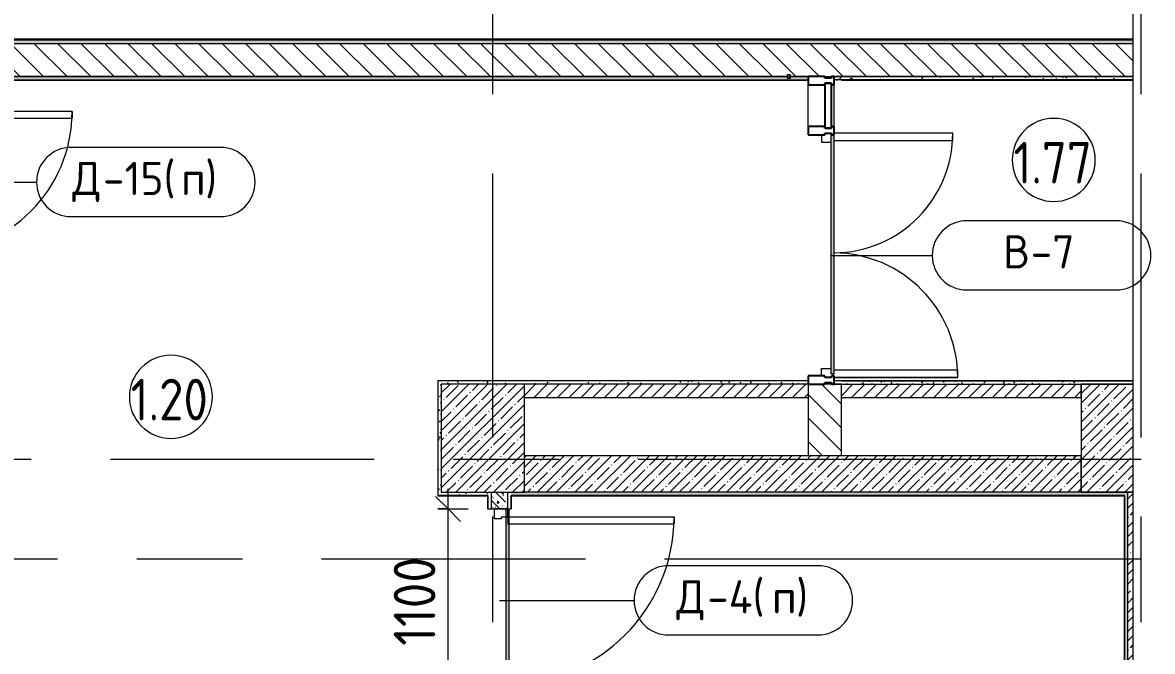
# Model space of a CAD drawing. Header units: millimetres. Extents: x 35848 to 85156, y -2706 to 28205.
# Drawn here: x 77832 to 84628, y 9943 to 13725 of the extents above; entities that cross this region are included whole.
import ezdxf

# ---------------------------------------------------------------- set-up
doc = ezdxf.new("R2010")
doc.units = ezdxf.units.MM
doc.linetypes.add('Осевая', pattern=[3175, 635, -476.25, 1587.5, -476.25])
for name, color, linetype, lineweight in [('A-ANNO-DIMS', 7, 'Continuous', 9), ('A-ANNO-DIMS-100', 7, 'Continuous', 9), ('A-AREA-IDEN', 7, 'Continuous', 9), ('A-DETL-GENF', 7, 'Continuous', 9), ('A-DOOR-IDEN', 7, 'Continuous', 9), ('A-GLAZ-CURT', 7, 'Continuous', 9), ('A-GLAZ-CURT-1', 7, 'Continuous', 25), ('A-GLAZ-CWMG', 7, 'Continuous', 9), ('A-GLAZ-CWMG-1', 7, 'Continuous', 25), ('A-WALL', 7, 'Continuous', 9), ('I-WALL', 7, 'Continuous', 9), ('S-COLS', 7, 'Continuous', 9), ('Ограждение', 7, 'Continuous', 9), ('Оси', 7, 'Continuous', 9), ('Оси-2', 7, 'Осевая', 9), ('Поручни', 7, 'Continuous', 9)]:
    doc.layers.add(name, color=color, linetype=linetype, lineweight=lineweight)
for name, color, linetype, lineweight, true_color in [('A-DOOR-1', 1, 'Continuous', 9, 0xff0000), ('A-DOOR-2', 1, 'Continuous', 13, 0xff0000), ('A-DOOR-FRAM-1', 1, 'Continuous', 13, 0xff0000), ('A-WALL-1', 7, 'Continuous', 9, 0x3c3c3c), ('A-WALL-FNSH-1', 7, 'Continuous', 9, 0x3c3c3c)]:
    doc.layers.add(name, color=color, linetype=linetype, lineweight=lineweight, true_color=true_color)
doc.styles.add('GOST Common', font='GOST_Common.ttf', dxfattribs={"height": 200})
doc.styles.add('GOST Common_1', font='GOST_Common.ttf', dxfattribs={"width": 0.9, "height": 250})
doc.styles.add('ISOCPEUR', font='isocpeur.ttf', dxfattribs={"width": 0.9, "height": 250})
doc.dimstyles.new('ISO-2_5_0_9К_БОЛЬШОЙ', dxfattribs={"dimscale": 304.8, "dimtxt": 248.995294, "dimasz": 0.492126, "dimexe": 0.393701, "dimexo": 0.984252, "dimgap": 0, "dimtad": 1, "dimdec": 0, "dimrnd": 10, "dimzin": 0, "dimdsep": 46, "dimtxsty": 'ISOCPEUR', "dimblk1": 'OBLIQUE', "dimblk2": 'OBLIQUE', "dimsah": 1, "dimcen": 0.09, "dimdle": 0.393701, "dimazin": 0, "dimtfac": 1, "dimtdec": 4, "dimtix": 1, "dimtmove": 0, "dimatfit": 3, "dimfxl": 1, "dimtvp": 1, "dimtolj": 1, "dimtzin": 0, "dimarcsym": 2})
pattern_1 = [(45, (0, 0), (-57.02463, 57.02463), []), (45, (57.025, 0), (-57.02463, 57.02463), [100.806, -20.161, 3.353, -16.808])]
pattern_2 = [(135, (0, 0), (-70.71068, -70.71068), [])]
pattern_3 = [(0, (0, 0), (121.92, 30.48), [10.058, -81.382, 10.058, -81.382, -487.68]), (0, (0, 0), (121.92, 30.48), [-182.88, 10.058, -172.822, 10.058, -81.382, -213.36]), (0, (0, 0), (121.92, 30.48), [-457.2, 10.058, -50.902, 10.058, -142.342]), (120, (45.72, 15.24), (-87.356454, 90.345817), [10.058, -81.382, 10.058, -81.382, -487.68]), (120, (45.72, 15.24), (-87.356454, 90.345817), [-182.88, 10.058, -172.822, 10.058, -81.382, -213.36]), (120, (45.72, 15.24), (-87.356454, 90.345817), [-457.2, 10.058, -50.902, 10.058, -142.342]), (240, (60.96, 76.2), (-34.563546, -120.825817), [10.058, -81.382, 10.058, -81.382, -487.68]), (240, (60.96, 76.2), (-34.563546, -120.825817), [-182.88, 10.058, -172.822, 10.058, -81.382, -213.36]), (240, (60.96, 76.2), (-34.563546, -120.825817), [-457.2, 10.058, -50.902, 10.058, -142.342])]

# ---------------------------------------------------------------- blocks, each defined once
blk = doc.blocks.new('Системная панель - Стекло - 40мм-22736316-План заполнения и маркировки дверных проемов 1 этажа в осях 12-23')
at = {"layer": 'A-GLAZ-CURT-1'}
for p, q in [((135, 0), (-135, 0)), ((-135, 0), (-135, -40)), ((135, -40), (135, 0)), ((-135, -40), (135, -40))]:
    blk.add_line(p, q, dxfattribs=at)
blk = doc.blocks.new('Прямоугольный импост - Импост структурный с накладкой - 160мм Темный-32274872-План заполнения и маркировки дверных проемов 1 этажа в осях 12-23')
at = {"layer": 'A-GLAZ-CWMG'}
for p, q in [((82557, 13100), (82557, 13350)), ((82714, 13100), (82714, 13350))]:
    blk.add_line(p, q, dxfattribs=at)
blk = doc.blocks.new('Прямоугольный импост - Импост структурный с накладкой - 160мм Темный-30755840-План заполнения и маркировки дверных проемов 1 этажа в осях 12-23')
at = {"layer": 'A-GLAZ-CWMG-1'}
for p, q in [((-50, 40), (-50, 140)), ((-50, 140), (0, 140)), ((0, 140), (0, 40)), ((-40, 40), (-50, 40)), ((-50, -17), (-50, 0)), ((-50, 0), (-40, 0)), ((-40, 0), (-40, 40)), ((-10, 40), (-10, 0)), ((0, 40), (-10, 40)), ((-10, 0), (0, 0)), ((0, 0), (0, -17)), ((0, -17), (-50, -17))]:
    blk.add_line(p, q, dxfattribs=at)
blk = doc.blocks.new('Дверь_Витражная_остекление_ - ДВН_CОШ в витраже В-7-32274869-План заполнения и маркировки дверных проемов 1 этажа в осях 12-23')
at = {"layer": 'A-DETL-GENF'}
for p, q in [((735, 760), (690, 760)), ((690, 760), (690, 16.3)), ((735, 17), (735, 760)), ((-690, 730), (-735, 730)), ((-735, 730), (-735, 17)), ((-690, 16.3), (-690, 730)), ((713.2, 10), (725, 10)), ((713.2, 10), (725, 10)), ((-725, -60), (-680, -60)), ((-680, -60), (-680, -3.7)), ((680, -60), (680, -3.7)), ((725, -60), (680, -60))]:
    blk.add_line(p, q, dxfattribs=at)
at = {"layer": 'A-DOOR-1'}
for p, q in [((735, 760), (735, 17)), ((-735, 730), (-735, 17))]:
    blk.add_line(p, q, dxfattribs=at)
for centre, radius, start, end in [((735, 10), 750, 90, 179.52051), ((-735, 10), 720, 0.49947, 90)]:
    blk.add_arc(centre, radius, start, end, dxfattribs=at)
blk = doc.blocks.new('Прямоугольный импост - Импост структурный с накладкой - 160мм Темный-30755836-План заполнения и маркировки дверных проемов 1 этажа в осях 12-23')
at = {"layer": 'A-GLAZ-CWMG-1'}
for p, q in [((-25, 40), (-25, 140)), ((-25, 140), (25, 140)), ((25, 140), (25, 40)), ((-15, 40), (-25, 40)), ((-25, -17), (-25, 0)), ((-25, 0), (-15, 0)), ((-15, 0), (-15, 40)), ((15, 40), (15, 0)), ((25, 40), (15, 40)), ((15, 0), (25, 0)), ((25, 0), (25, -17)), ((25, -17), (-25, -17))]:
    blk.add_line(p, q, dxfattribs=at)
blk = doc.blocks.new('Прямоугольный импост - Импост структурный с накладкой - 160мм Темный-30755843-План заполнения и маркировки дверных проемов 1 этажа в осях 12-23')
at = {"layer": 'A-GLAZ-CWMG-1'}
for p, q in [((0, 140), (-50, 140)), ((-50, 140), (-50, 40)), ((0, 40), (0, 140)), ((-50, 40), (-40, 40)), ((-40, 0), (-50, 0)), ((-50, 0), (-50, -17)), ((-40, 40), (-40, 0)), ((-10, 0), (-10, 40)), ((-10, 40), (0, 40)), ((0, 0), (-10, 0)), ((0, -17), (0, 0)), ((-50, -17), (0, -17))]:
    blk.add_line(p, q, dxfattribs=at)
blk = doc.blocks.new('110_Дверь_СКБ_1Ст_Внутренняя1 - Д-7_п__950x2100h_Туалет EW30-32892359-План заполнения и маркировки дверных проемов 1 этажа в осях 12-23')
at = {"layer": 'A-DOOR-1'}
blk.add_arc((-412.5, 50), 850, 360, 90, dxfattribs=at)
at = {"layer": 'A-DOOR-2'}
for p, q in [((-412.5, 900), (-372.5, 900)), ((-412.5, 900), (-412.5, 50)), ((-372.5, 50), (-372.5, 900)), ((-412.5, 50), (-372.5, 50))]:
    blk.add_line(p, q, dxfattribs=at)
at = {"layer": 'A-DOOR-FRAM-1'}
for p, q in [((-412.5, 50), (-462.5, 50)), ((-462.5, 50), (-462.5, -30)), ((-412.5, 50), (-412.5, 10)), ((-412.5, 10), (-402.5, 10)), ((-402.5, 10), (-402.5, -30)), ((427.5, 10), (437.5, 10)), ((427.5, 10), (427.5, -30)), ((487.5, 50), (437.5, 50)), ((437.5, 50), (437.5, 10)), ((487.5, 50), (487.5, -30)), ((-402.5, -30), (-462.5, -30)), ((487.5, -30), (427.5, -30))]:
    blk.add_line(p, q, dxfattribs=at)
blk = doc.blocks.new('110_Дверь_СКБ_1Ст_Внутренняя1 - Д-4 _п_ 1100x2100h_су мгн 2-33304581-План заполнения и маркировки дверных проемов 1 этажа в осях 12-23')
at = {"layer": 'A-DOOR-1'}
blk.add_arc((-487.5, 50), 1000, 360, 90, dxfattribs=at)
at = {"layer": 'A-DOOR-2'}
for p, q in [((-487.5, 1050), (-447.5, 1050)), ((-487.5, 1050), (-487.5, 50)), ((-447.5, 50), (-447.5, 1050)), ((-487.5, 50), (-447.5, 50))]:
    blk.add_line(p, q, dxfattribs=at)
at = {"layer": 'A-DOOR-FRAM-1'}
for p, q in [((-487.5, 50), (-537.5, 50)), ((-537.5, 50), (-537.5, -30)), ((-487.5, 50), (-487.5, 10)), ((-487.5, 10), (-477.5, 10)), ((-477.5, 10), (-477.5, -30)), ((502.5, 10), (512.5, 10)), ((502.5, 10), (502.5, -30)), ((562.5, 50), (512.5, 50)), ((512.5, 50), (512.5, 10)), ((562.5, 50), (562.5, -30)), ((-477.5, -30), (-537.5, -30)), ((562.5, -30), (502.5, -30))]:
    blk.add_line(p, q, dxfattribs=at)
blk = doc.blocks.new('BSC_Колонна _Прямоугольная - 650х500-V47-План заполнения и маркировки дверных проемов 1 этажа в осях 12-23')
at = {"layer": 'S-COLS'}
h = blk.add_hatch(dxfattribs=at)
h.set_pattern_fill('FP_54', color=256, style=0, pattern_type=2)
h.set_pattern_definition([(135, (11225, -80600), (-57.02463, -57.02463), []), (135, (11225, -80542.975), (-57.02463, -57.02463), [100.806, -20.161, 3.353, -16.808])])
h.paths.add_polyline_path([(325, -250), (325, 250), (-325, 250), (-325, -250)])
for p, q in [((325, 250), (-325, 250)), ((-325, 250), (-325, -250)), ((325, -250), (325, 250)), ((-325, -250), (325, -250))]:
    blk.add_line(p, q, dxfattribs=at)
blk = doc.blocks.new('Ограждение - Ограждение-33123351-План заполнения и маркировки дверных проемов 1 этажа в осях 12-23')
at = {"layer": 'Ограждение'}
blk.add_hatch(color=256, dxfattribs=at).paths.add_polyline_path([(80737.7, 9700), (80757.7, 9700), (80757.7, 10800), (80737.7, 10800), (80737.7, 9994.4)])
at = {"layer": 'Поручни'}
for p, q in [((80737.7, 10800), (80737.7, 9700)), ((80757.7, 9700), (80757.7, 10800))]:
    blk.add_line(p, q, dxfattribs=at)
blk = doc.blocks.new('Ограждение - Ограждение-33477271-План заполнения и маркировки дверных проемов 1 этажа в осях 12-23')
at = {"layer": 'Ограждение'}
blk.add_hatch(color=256, dxfattribs=at).paths.add_polyline_path([(82693.3, 11611.8), (82713.3, 11611.8), (82713.3, 13050), (82697, 13050), (82697, 13051.8), (82693.3, 13051.8), (82693.3, 12350.1)])
at = {"layer": 'Поручни'}
for p, q in [((82693.3, 13051.8), (82697, 13051.8)), ((82693.3, 13051.8), (82693.3, 11611.8)), ((82713.3, 11611.8), (82713.3, 13050)), ((82713.3, 11611.8), (82693.3, 11611.8))]:
    blk.add_line(p, q, dxfattribs=at)
blk = doc.blocks.new('DET_L_Линия разрыва - М100-30654842-План заполнения и маркировки дверных проемов 1 этажа в осях 12-23')
at = {"layer": 'A-DETL-GENF'}
blk.add_line((11739.9, 0), (0, 0), dxfattribs=at)
blk = doc.blocks.new('М_двери - Типоразмер_рамка-25223575-План заполнения и маркировки дверных проемов 1 этажа в осях 12-23')
at = {"layer": 'A-DOOR-IDEN'}
for p, q in [((4.496, 2.08), (-4.496, 2.08)), ((-4.496, -2.08), (4.496, -2.08))]:
    blk.add_line(p, q, dxfattribs=at)
for centre, start, end in [((-4.496, 0), 90, 270), ((4.496, 0), 270, 90)]:
    blk.add_arc(centre, 2.08, start, end, dxfattribs=at)
blk = doc.blocks.new('DIMBLOCK59-План заполнения и маркировки дверных проемов 1 этажа в осях 12-23')
at = {"layer": 'A-ANNO-DIMS-100', "lineweight": 20}
for p, q in [((80391, 10800), (80316, 10875)), ((80391, 10800), (80466, 10725)), ((80391, 9700), (80316, 9775)), ((80391, 9700), (80466, 9625))]:
    blk.add_line(p, q, dxfattribs=at)
at = {"layer": 'A-ANNO-DIMS-100'}
for p, q in [((80391, 9580), (80391, 10920)), ((80330, 10800), (80511, 10800)), ((80391, 10800), (80330, 10800)), ((80290, 9700), (80511, 9700)), ((80391, 9700), (80290, 9700))]:
    blk.add_line(p, q, dxfattribs=at)
at = {"layer": 'A-ANNO-DIMS-100', "color": 0, "insert": (80064.4, 9977.1), "char_height": 250, "width": 655.049, "attachment_point": 1, "rotation": 90, "line_spacing_factor": 1.149209, "style": 'ISOCPEUR'}
blk.add_mtext('1100', dxfattribs=at)
blk = doc.blocks.new('_Oblique')
at = {"color": 0, "linetype": 'ByBlock', "lineweight": -2}
blk.add_line((-0.5, -0.5), (0.5, 0.5), dxfattribs=at)
blk = doc.blocks.new('Марка_Помещения - Номер-25198446-План заполнения и маркировки дверных проемов 1 этажа в осях 12-23')
at = {"layer": 'A-AREA-IDEN'}
for start, end in [(360, 180), (180, 360)]:
    blk.add_arc((0, 0), 2.5, start, end, dxfattribs=at)

msp = doc.modelspace()

# ---------------------------------------------------------------- hatches: boundary and pattern name
at = {"layer": 'I-WALL'}
h = msp.add_hatch(dxfattribs=at)
h.set_pattern_fill('FP_20', color=256, style=0, pattern_type=2)
h.set_pattern_definition(pattern_2)
h.paths.add_polyline_path([(73620, 13400), (84510.7, 13400), (84510.7, 13600), (68650, 13600), (68650, 13400), (73540, 13400)])
h = msp.add_hatch(dxfattribs=at)
h.set_pattern_fill('FP_58', color=256, style=0, pattern_type=2)
h.set_pattern_definition(pattern_3)
h.paths.add_polyline_path([(84510.7, 13600), (84510.7, 13620), (70810, 13620), (70810, 13600), (81933.4, 13600)])
h = msp.add_hatch(dxfattribs=at)
h.set_pattern_fill('FP_58', color=256, style=0, pattern_type=2)
h.set_pattern_definition(pattern_3)
h.paths.add_polyline_path([(81933.4, 13380), (82557, 13380), (82557, 13400), (77299.8, 13400), (77299.8, 13380), (79028.5, 13380)])
h = msp.add_hatch(dxfattribs=at)
h.set_pattern_fill('FP_58', color=256, style=0, pattern_type=2)
h.set_pattern_definition(pattern_3)
h.paths.add_polyline_path([(82757, 13380), (84510.7, 13380), (84510.7, 13400), (82714, 13400), (82714, 13380)])
h = msp.add_hatch(dxfattribs=at)
h.set_pattern_fill('FP_58', color=256, style=0, pattern_type=2)
h.set_pattern_definition(pattern_3)
h.paths.add_polyline_path([(82557, 11550), (82557, 11570), (80330, 11570), (80330, 11550), (81933.4, 11550)])
h = msp.add_hatch(dxfattribs=at)
h.set_pattern_fill('FP_58', color=256, style=0, pattern_type=2)
h.set_pattern_definition(pattern_3)
h.paths.add_polyline_path([(82714, 11550), (84510.7, 11550), (84510.7, 11570), (82714, 11570)])
h = msp.add_hatch(dxfattribs=at)
h.set_pattern_fill('FP_58', color=256, style=0, pattern_type=2)
h.set_pattern_definition(pattern_3)
h.paths.add_polyline_path([(80350, 10880), (80350, 11550), (80330, 11550), (80330, 10880)])
h = msp.add_hatch(dxfattribs=at)
h.set_pattern_fill('FP_38', color=256, style=0, pattern_type=2)
h.set_pattern_definition([(45, (0, 0), (-35.35534, 35.35534), [])])
h.paths.add_polyline_path([(82757, 11470), (84200, 11470), (84200, 11550), (82757, 11550)])
h.paths.add_polyline_path([(82557, 11470), (82557, 11550), (80850, 11550), (80850, 11470), (81933.4, 11470)])
h = msp.add_hatch(dxfattribs=at)
h.set_pattern_fill('FP_20', color=256, style=0, pattern_type=2)
h.set_pattern_definition(pattern_2)
h.paths.add_polyline_path([(82757, 11120), (82757, 11550), (82557, 11550), (82557, 11120)])
h = msp.add_hatch(dxfattribs=at)
h.set_pattern_fill('FP_1', color=256, style=0, pattern_type=2)
h.set_pattern_definition(pattern_1)
h.paths.add_polyline_path([(84200, 10900), (84200, 11120), (80850, 11120), (80850, 10900), (81933.4, 10900)])
h = msp.add_hatch(dxfattribs=at)
h.set_pattern_fill('FP_58', color=256, style=0, pattern_type=2)
h.set_pattern_definition(pattern_3)
h.paths.add_polyline_path([(80650, 10880), (80650, 10900), (80350, 10900), (80350, 10880), (80630, 10880)])
h = msp.add_hatch(dxfattribs=at)
h.set_pattern_fill('FP_58', color=256, style=0, pattern_type=2)
h.set_pattern_definition(pattern_3)
h.paths.add_polyline_path([(80650, 9200), (80650, 9700), (80630, 9700), (80630, 9200)])
h.paths.add_polyline_path([(80650, 10800), (80650, 10880), (80630, 10880), (80630, 10800)])
h = msp.add_hatch(dxfattribs=at)
h.set_pattern_fill('FP_22', color=256, style=0, pattern_type=2)
h.set_pattern_definition([(135, (0, 0), (-75.43415, -75.43415), [106.68, -17.78, 3.556, -17.78]), (135, (0, 75.39), (-75.43415, -75.43415), []), (50, (0, 0), (127.52922, -11.15758), [13.335, -146.685]), (355, (0, 0), (-24.66966, 133.74002), [10.668, -117.348]), (100.451, (10.63, -0.93), (102.85973, 122.58178), [11.333, -124.663]), (46.184, (0, 35.56), (189.75516, -29.43036), [20.002, -220.027]), (96.636, (15.81, 33.1), (166.1822, 173.1996), [17, -186.995]), (351.184, (0, 35.56), (166.18393, 173.19757), [16.002, -176.022]), (21, (17.78, 26.67), (106.13027, -71.58603), [13.335, -146.685]), (326, (17.78, 26.67), (43.26188, 128.93175), [10.668, -117.348]), (71.451, (26.62, 20.7), (149.39198, 57.34505), [11.333, -124.663]), (37.5, (0, 0), (2.162228, 59.188357), [3.353, -112.573, 3.353, -115.773, -117.793]), (37.5, (0, 0), (2.162228, 59.188357), [-235.052, 3.353, -114.44]), (7.5, (0, 0), (46.773857, 70.12615), [3.353, -64.567, 3.353, -109.906, -44.894]), (7.5, (0, 0), (46.773857, 70.12615), [-181.178, 3.353, -41.542]), (327.5, (-39.65, 0), (94.91367, -4.010093), [3.353, -41.097, 3.353, -135.331, -184.023]), (327.5, (-39.65, 0), (94.91367, -4.010093), [-183.134, 3.353, -180.67]), (317.5, (-57.43, 0), (103.69057, 17.79882), [3.353, -54.432, 3.353, -88.748, -130.683]), (317.5, (-57.43, 0), (103.69057, 17.79882), [-149.885, 3.353, -127.33])])
h.paths.add_polyline_path([(80650, 9200), (80750, 9200), (80750, 9700), (80650, 9700)])
h.paths.add_polyline_path([(80750, 10800), (80750, 10900), (80650, 10900), (80650, 10800)])
h = msp.add_hatch(dxfattribs=at)
h.set_pattern_fill('FP_58', color=256, style=0, pattern_type=2)
h.set_pattern_definition(pattern_3)
h.paths.add_polyline_path([(80770, 9200), (80770, 9700), (80750, 9700), (80750, 9200)])
h.paths.add_polyline_path([(80750, 10800), (80770, 10800), (80770, 10900), (80750, 10900)])
h = msp.add_hatch(dxfattribs=at)
h.set_pattern_fill('FP_58', color=256, style=0, pattern_type=2)
h.set_pattern_definition(pattern_3)
h.paths.add_polyline_path([(84460, 10880), (84480, 10880), (84480, 10900), (80770, 10900), (80771, 10880), (81933.4, 10880)])
h = msp.add_hatch(dxfattribs=at)
h.set_pattern_fill('FP_58', color=256, style=0, pattern_type=2)
h.set_pattern_definition(pattern_3)
h.paths.add_polyline_path([(84460, 4050), (84480, 4050), (84480, 10880), (84460, 10879), (84460, 4070)])
h = msp.add_hatch(dxfattribs=at)
h.set_pattern_fill('FP_1', color=256, style=0, pattern_type=2)
h.set_pattern_definition(pattern_1)
h.paths.add_polyline_path([(84480, 4050), (84510.7, 4050), (84510.7, 10900), (84480, 10900), (84480, 8019.6)])
at = {"layer": 'S-COLS'}
h = msp.add_hatch(dxfattribs=at)
h.set_pattern_fill('FP_1', color=256, style=0, pattern_type=2)
h.set_pattern_definition(pattern_1)
h.paths.add_polyline_path([(84200, 10900), (84510.7, 10900), (84510.7, 11550), (84200, 11550)])

# ---------------------------------------------------------------- linework, layer by layer
at = {"layer": 'A-DOOR-IDEN'}
for p, q in [((77229.8, 12766.1), (77915.2, 12766.1)), ((82697, 12325), (83303.1, 12325)), ((80700, 10250), (81509.4, 10250))]:
    msp.add_line(p, q, dxfattribs=at)
at = {"layer": 'A-WALL'}
for p, q in [((84510.7, 13620), (70830, 13620)), ((77299.8, 13380), (82557, 13380)), ((84510.7, 13380), (82714, 13380)), ((80630, 10880), (80330, 10880)), ((80630, 10880), (80630, 10800)), ((80770, 10800), (80770, 10880)), ((84460, 10880), (80770, 10880)), ((84510.7, 10900), (80850, 10900)), ((84460, 4070), (84460, 10880))]:
    msp.add_line(p, q, dxfattribs=at)
at = {"layer": 'A-WALL-1'}
for p, q in [((66560, 13600), (84510.7, 13600)), ((73620, 13400), (84510.7, 13400)), ((82557, 13400), (77279.8, 13400)), ((82450, 13410), (82430, 13410)), ((82430, 13410), (82430, 13390)), ((82430, 13390), (82450, 13390)), ((82450, 13390), (82450, 13410)), ((82557, 13380), (82557, 13400)), ((84510.7, 13400), (82714, 13400)), ((82714, 13400), (82714, 13380)), ((82557, 11570), (80330, 11570)), ((80330, 11570), (80330, 10880)), ((82557, 11570), (82557, 11120)), ((82757, 11570), (82714, 11570)), ((82714, 11570), (82714, 11550)), ((82557, 11550), (80850, 11550)), ((82757, 11550), (82557, 11550)), ((82714, 11550), (84510.7, 11550)), ((82757, 11120), (82757, 11550)), ((84200, 11470), (84200, 11550)), ((80850, 11470), (82557, 11470)), ((82757, 11470), (84200, 11470)), ((84200, 11120), (80850, 11120)), ((84200, 10900), (84200, 11120)), ((80650, 10900), (80650, 10800)), ((80750, 10800), (80750, 10900)), ((84480, 4050), (84480, 10900)), ((80630, 10800), (80770, 10800))]:
    msp.add_line(p, q, dxfattribs=at)
at = {"layer": 'A-WALL-FNSH-1'}
for p, q in [((70830, 13628), (84510.7, 13628)), ((77300.8, 13379), (82557, 13379)), ((82557, 13379), (82557, 13380)), ((82757, 13380), (82757, 13379)), ((82757, 13379), (84510.7, 13379)), ((80329, 11571), (80329, 10879)), ((82557, 11571), (80329, 11571)), ((82557, 11570), (82557, 11571)), ((84510.7, 11571), (82757, 11571)), ((82757, 11571), (82757, 11570)), ((82757, 11570), (84510.7, 11570)), ((80329, 10879), (80629, 10879)), ((80629, 10879), (80629, 10800)), ((80771, 10880), (80771, 10800)), ((80771, 10879), (84459, 10879)), ((84459, 10879), (84459, 4071)), ((80629, 10800), (80630, 10800)), ((80770, 10800), (80771, 10800))]:
    msp.add_line(p, q, dxfattribs=at)
at = {"layer": 'S-COLS'}
for p, q in [((84510.7, 11550), (84200, 11550)), ((84200, 11550), (84200, 10900)), ((84200, 10900), (84510.7, 10900))]:
    msp.add_line(p, q, dxfattribs=at)
at = {"layer": 'Оси'}
for p, q in [((81460, 13400), (83960, 13400)), ((82060, 11100), (84560, 11100)), ((82060, 10500), (84560, 10500))]:
    msp.add_line(p, q, dxfattribs=at)
at = {"layer": 'Оси-2'}
for p, q in [((80660, 593.7), (80660, 24890.1)), ((84560, 593.7), (84560, 19415.1)), ((39148.5, 13400), (81460, 13400)), ((39148.5, 11100), (82060, 11100)), ((40418.5, 10500), (82060, 10500))]:
    msp.add_line(p, q, dxfattribs=at)

# ---------------------------------------------------------------- block references
at = {"layer": 'A-AREA-IDEN', "xscale": 99.99999999999993, "yscale": 99.99999999999993, "zscale": 99.99999999999993}
for p in [(84034.2, 12898.8), (78723.9, 11474.1)]:
    msp.add_blockref('Марка_Помещения - Номер-25198446-План заполнения и маркировки дверных проемов 1 этажа в осях 12-23', p, dxfattribs=at)
at = {"layer": 'A-DETL-GENF', "rotation": 90.00000000000031}
msp.add_blockref('DET_L_Линия разрыва - М100-30654842-План заполнения и маркировки дверных проемов 1 этажа в осях 12-23', (84510.7, 3301.1), dxfattribs=at)
at = {"layer": 'A-DOOR-1'}
for name, p, rotation in [('110_Дверь_СКБ_1Ст_Внутренняя1 - Д-7_п__950x2100h_Туалет EW30-32892359-План заполнения и маркировки дверных проемов 1 этажа в осях 12-23', (77229.8, 12778.6), 270), ('Дверь_Витражная_остекление_ - ДВН_CОШ в витраже В-7-32274869-План заполнения и маркировки дверных проемов 1 этажа в осях 12-23', (82697, 12325), 269.9999999999999), ('110_Дверь_СКБ_1Ст_Внутренняя1 - Д-4 _п_ 1100x2100h_су мгн 2-33304581-План заполнения и маркировки дверных проемов 1 этажа в осях 12-23', (80700, 10262.5), 269.9999999999998)]:
    msp.add_blockref(name, p, dxfattribs=dict(at, rotation=rotation))
at = {"layer": 'A-DOOR-IDEN', "xscale": 99.99999999999993, "yscale": 99.99999999999993, "zscale": 99.99999999999993}
for p in [(78572.8, 12766.1), (83960.8, 12325), (82167, 10250)]:
    msp.add_blockref('М_двери - Типоразмер_рамка-25223575-План заполнения и маркировки дверных проемов 1 этажа в осях 12-23', p, dxfattribs=at)
at = {"layer": 'A-GLAZ-CURT', "rotation": 269.9999999999999}
msp.add_blockref('Системная панель - Стекло - 40мм-22736316-План заполнения и маркировки дверных проемов 1 этажа в осях 12-23', (82697, 13225), dxfattribs=at)
at = {"layer": 'A-GLAZ-CWMG', "rotation": 89.99999999999993}
msp.add_blockref('Прямоугольный импост - Импост структурный с накладкой - 160мм Темный-30755843-План заполнения и маркировки дверных проемов 1 этажа в осях 12-23', (82697, 13400), dxfattribs=at)
at = {"layer": 'A-GLAZ-CWMG'}
msp.add_blockref('Прямоугольный импост - Импост структурный с накладкой - 160мм Темный-32274872-План заполнения и маркировки дверных проемов 1 этажа в осях 12-23', (0, 0), dxfattribs=at)
at = {"layer": 'A-GLAZ-CWMG', "extrusion": (0, 0, -1), "rotation": 270.0000000000001}
for name, p in [('Прямоугольный импост - Импост структурный с накладкой - 160мм Темный-30755836-План заполнения и маркировки дверных проемов 1 этажа в осях 12-23', (-82697, 13075)), ('Прямоугольный импост - Импост структурный с накладкой - 160мм Темный-30755840-План заполнения и маркировки дверных проемов 1 этажа в осях 12-23', (-82697, 11550))]:
    msp.add_blockref(name, p, dxfattribs=at)
at = {"layer": 'S-COLS', "rotation": 270.0000000000007}
msp.add_blockref('BSC_Колонна _Прямоугольная - 650х500-V47-План заполнения и маркировки дверных проемов 1 этажа в осях 12-23', (80600, 11225), dxfattribs=at)
at = {"layer": 'Поручни'}
for name in ['Ограждение - Ограждение-33477271-План заполнения и маркировки дверных проемов 1 этажа в осях 12-23', 'Ограждение - Ограждение-33123351-План заполнения и маркировки дверных проемов 1 этажа в осях 12-23']:
    msp.add_blockref(name, (0, 0), dxfattribs=at)

# ---------------------------------------------------------------- texts
at = {"layer": 'A-AREA-IDEN', "char_height": 250, "width": 606.076, "attachment_point": 1, "style": 'GOST Common_1'}
for s, insert in [('1.77', (83792.3, 13007.4)), ('1.20', (78482, 11582.6))]:
    msp.add_mtext(s, dxfattribs=dict(at, insert=insert))
at = {"layer": 'A-DOOR-IDEN', "char_height": 200, "attachment_point": 1, "style": 'GOST Common'}
for s, insert, width in [('\\fGOST Common|b0|i0|c204|p34|;Д', (78130, 12887.3), 224.472), ('-15(', (78315.2, 12887.3), 569.198), ('\\fGOST Common|b0|i0|c204|p34|;)', (78930.4, 12887.3), 96.202), ('\\fGOST Common|b0|i0|c204|p34|;п', (78784.9, 12887.3), 176.371), ('\\fGOST Common|b0|i0|c204|p34|;В', (83730, 12446.2), 200.422), ('-7', (83895.4, 12446.2), 352.742), ('\\fGOST Common|b0|i0|c204|p34|;Д', (81764.3, 10371.2), 224.472), ('-4(', (81949.5, 10371.2), 472.996), ('\\fGOST Common|b0|i0|c204|p34|;)', (82485.3, 10371.2), 96.202), ('\\fGOST Common|b0|i0|c204|p34|;п', (82339.8, 10371.2), 176.371)]:
    msp.add_mtext(s, dxfattribs=dict(at, insert=insert, width=width))

# ---------------------------------------------------------------- dimensions: what is measured, and where the dimension line sits
at = {"layer": 'A-ANNO-DIMS'}
dim = msp.add_linear_dim(base=(80391, 10800), p1=(80590, 9700), p2=(80630, 10800), angle=90, dimstyle='ISO-2_5_0_9К_БОЛЬШОЙ', override={"dimpost": '<>', "dimfxl": 1100.727032}, dxfattribs=at)
dim.commit()
dim.dimension.update_dxf_attribs({"geometry": 'DIMBLOCK59-План заполнения и маркировки дверных проемов 1 этажа в осях 12-23', "text_midpoint": (80266, 10250)})

doc.saveas('drawing.dxf')
